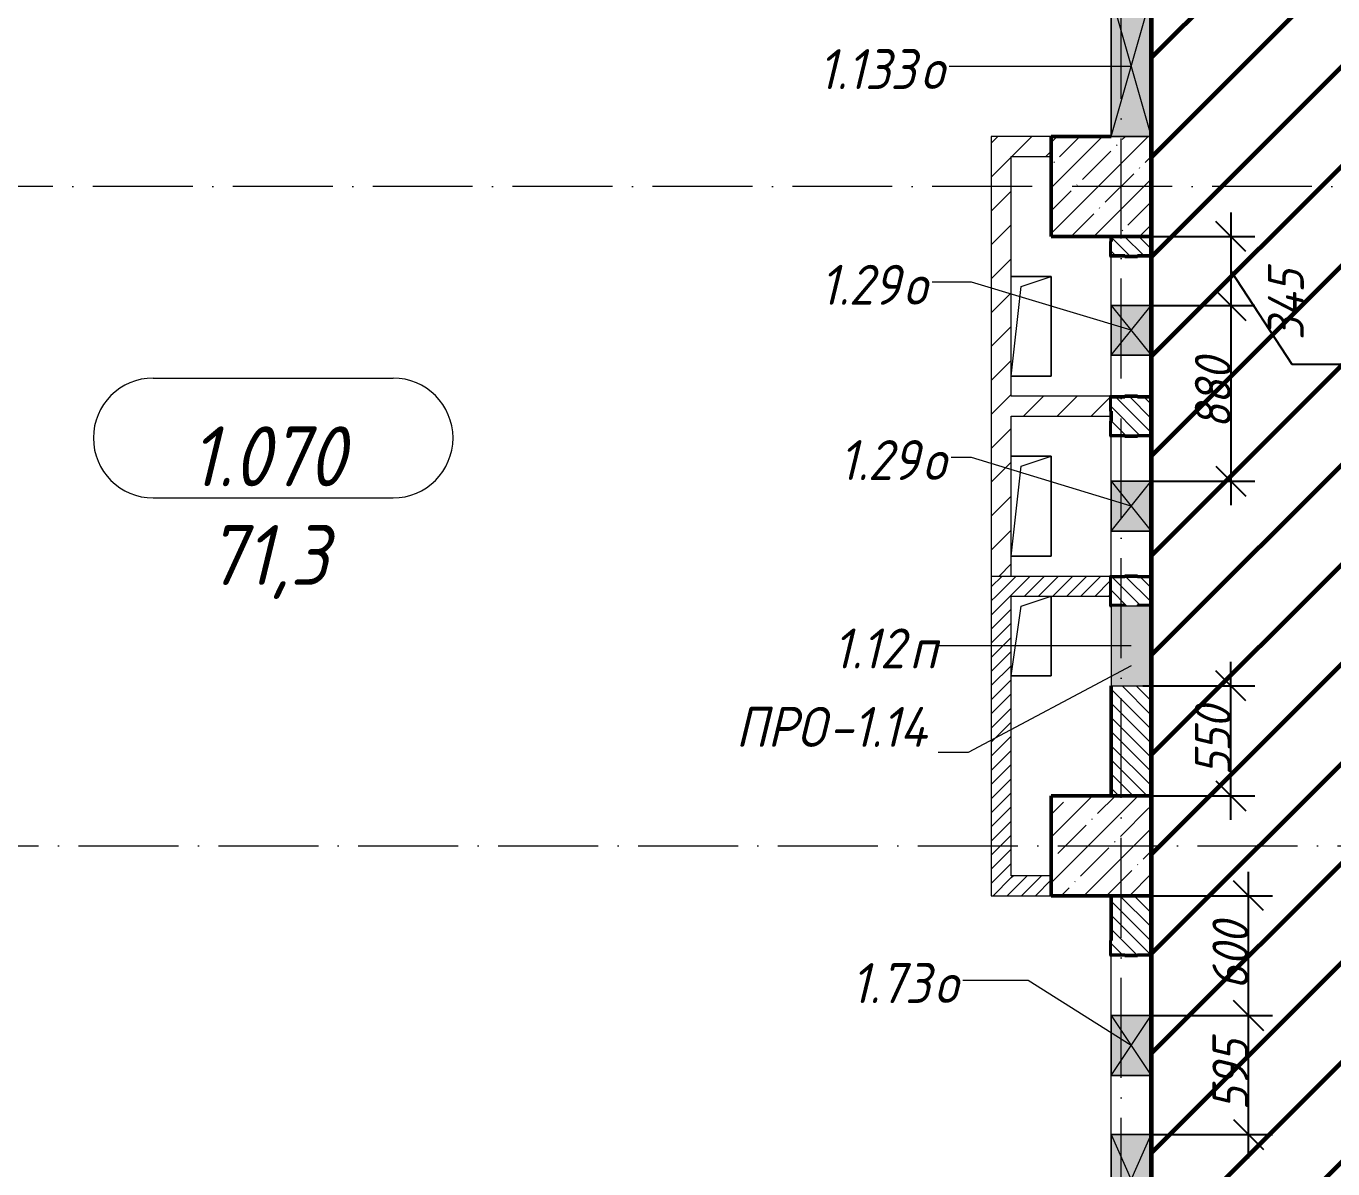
# Model space of a CAD drawing. Header units: millimetres. Extents: x -606178 to 312196, y -19338 to 632709.
# Drawn here: x -425861 to -419321, y 464358 to 470078 of the extents above; entities that cross this region are included whole.
import ezdxf

# ---------------------------------------------------------------- set-up
doc = ezdxf.new("R2010")
doc.units = ezdxf.units.MM
doc.linetypes.add('50_200_ШТРИХ_1Т_ш5_п1_п1_', pattern=[700, 500, -100, 0, -100])
for name, color, linetype, lineweight in [('6.4.1) Окр пт с инж. ПТ2.16', 3, 'Continuous', 60), ('A-____-____-DIMS', 7, 'Continuous', 9), ('A-DETL-GENF-OTLN', 7, 'Continuous', 9), ('A-FLOR-____-OTLN', 7, 'Continuous', 9), ('A-GENM-____-IDEN', 7, 'Continuous', 9), ('A-GENM-____-MCUT', 7, 'Continuous', 25), ('A-GENM-____-OTLN', 7, 'Continuous', 9), ('A-GENM-____-OTLN-1', 7, 'Continuous', 25), ('A-GLAZ-____-IDEN', 7, 'Continuous', 9), ('A-GLAZ-____-OTLN', 7, 'Continuous', 9), ('A-WALL-____-MCUT-2', 7, 'Continuous', 50), ('A-WALL-____-PATT-1', 7, 'Continuous', 9), ('A-WALL-FNSH-MCUT-1', 7, 'Continuous', 9), ('I-WALL-____-OTLN', 7, 'Continuous', 9), ('S-COLS-____-MCUT', 7, 'Continuous', 50), ('S-COLS-____-OTLN', 7, 'Continuous', 9), ('S-GRID-____-OTLN-1', 7, '50_200_ШТРИХ_1Т_ш5_п1_п1_', 9)]:
    doc.layers.add(name, color=color, linetype=linetype, lineweight=lineweight)
doc.layers.add('A-AREA-IDEN-1', color=7, linetype='Continuous', lineweight=9, true_color=0x000000)
doc.styles.add('ISOCPEUR_I', font='isocpeui.ttf', dxfattribs={"width": 0.9, "height": 2.5})
doc.styles.add('ISOCPEUR_I_10', font='isocpeui.ttf', dxfattribs={"width": 0.9, "height": 180})
doc.styles.add('ISOCPEUR_I_9', font='isocpeui.ttf', dxfattribs={"width": 0.9, "height": 250})
doc.dimstyles.new('ISO-1_8_0_9К_СРЕДНИЙ_Кладочные_3', dxfattribs={"dimscale": 304.8, "dimtxt": 179.276612, "dimasz": 0.492126, "dimexe": 0.393701, "dimexo": 0, "dimgap": 0, "dimtad": 1, "dimdec": 3, "dimrnd": 0.001, "dimdsep": 46, "dimtxsty": 'ISOCPEUR_I_10', "dimblk1": 'OBLIQUE', "dimblk2": 'OBLIQUE', "dimsah": 1, "dimcen": 0.09, "dimdle": 0.393701, "dimazin": 0, "dimtfac": 1, "dimtdec": 4, "dimtix": 1, "dimtmove": 0, "dimatfit": 3, "dimfxl": 1, "dimtvp": 1, "dimtolj": 1, "dimtzin": 0, "dimarcsym": 2})
doc.dimstyles.new('ISO-1_8_0_9К_СРЕДНИЙ_Кладочные_4', dxfattribs={"dimscale": 304.8, "dimtxt": 179.276612, "dimasz": 0.492126, "dimexe": 0.393701, "dimexo": 0, "dimgap": 0, "dimtad": 1, "dimdec": 3, "dimrnd": 0.001, "dimdsep": 46, "dimtxsty": 'ISOCPEUR_I_10', "dimblk1": 'OBLIQUE', "dimblk2": 'OBLIQUE', "dimsah": 1, "dimcen": 0.09, "dimdle": 0.393701, "dimazin": 0, "dimtfac": 1, "dimtdec": 4, "dimtix": 1, "dimtmove": 1, "dimatfit": 3, "dimfxl": 1, "dimtvp": 1, "dimtolj": 1, "dimtzin": 0, "dimarcsym": 2})
pattern_1 = [(135, (-425830.77, 451794.26), (-35.35534, -35.35534), [])]
pattern_2 = [(45, (-425830.77, 451794.26), (-84.8528, 84.8528), [])]
pattern_3 = [(45, (-425830.77, 451794.26), (-35.35534, 35.35534), [])]

# ---------------------------------------------------------------- blocks, each defined once
blk = doc.blocks.new('BSC_Колонна _Прямоугольная - 500х500-V54-АР1_План отверстий 1 этажа в осях 1-64_А-ГГ')
at = {"layer": 'S-COLS-____-OTLN'}
h = blk.add_hatch(dxfattribs=at)
h.set_pattern_fill('FP_86', color=256, style=0, pattern_type=2)
h.set_pattern_definition([(45, (-5350, -17481.04), (-114.0493, 114.0493), []), (45, (-5235.95, -17481.04), (-114.0493, 114.0493), [201.613, -40.323, 3.353, -36.97])])
h.paths.add_polyline_path([(-62.6, -250), (250, -250), (250, 250), (-250, 250), (-250, -250)], flags=0)
at = {"layer": 'S-COLS-____-MCUT'}
for p, q in [((50, 250), (-250, 250)), ((-250, 250), (-250, -250)), ((250, -250), (250, 250)), ((-250, -250), (250, -250))]:
    blk.add_line(p, q, dxfattribs=at)
blk = doc.blocks.new('Фахверк_СКБ_Уголок - 200_4010_1-27904659-АР1_План отверстий 1 этажа в осях 1-64_А-ГГ')
at = {"layer": 'A-GENM-____-MCUT'}
for p, q in [((125, 156), (50, 156)), ((50, 156), (50, 150)), ((50, 150), (119, 150)), ((119, 150), (119, 81)), ((125, 81), (125, 156)), ((119, 81), (125, 81)), ((125, 19), (119, 19)), ((119, 19), (119, -50)), ((125, -56), (125, 19)), ((119, -50), (50, -50)), ((50, -50), (50, -56)), ((50, -56), (125, -56))]:
    blk.add_line(p, q, dxfattribs=at)
blk = doc.blocks.new('Фахверк_СКБ_Уголок - 200_4010-27904266-АР1_План отверстий 1 этажа в осях 1-64_А-ГГ')
at = {"layer": 'A-GENM-____-MCUT'}
for p, q in [((125, 156), (50, 156)), ((50, 156), (50, 150)), ((50, 150), (119, 150)), ((119, 150), (119, 81)), ((125, 81), (125, 156)), ((119, 81), (125, 81)), ((125, 19), (119, 19)), ((119, 19), (119, -50)), ((125, -56), (125, 19)), ((119, -50), (50, -50)), ((50, -50), (50, -56)), ((50, -56), (125, -56))]:
    blk.add_line(p, q, dxfattribs=at)
blk = doc.blocks.new('154_Стойка_СКБ_Уголок - СМ-2230_200-28216496-АР1_План отверстий 1 этажа в осях 1-64_А-ГГ')
at = {"layer": 'A-GENM-____-MCUT'}
for p, q in [((125, 156), (125, 81)), ((200, 156), (125, 156)), ((131, 81), (131, 150)), ((131, 150), (200, 150)), ((200, 150), (200, 156)), ((125, 81), (131, 81)), ((131, 19), (125, 19)), ((125, 19), (125, -56)), ((131, -50), (131, 19)), ((125, -56), (200, -56)), ((200, -50), (131, -50)), ((200, -56), (200, -50))]:
    blk.add_line(p, q, dxfattribs=at)
blk = doc.blocks.new('AR_Отверстие Ниша - Лючок-32404569-АР1_План отверстий 1 этажа в осях 1-64_А-ГГ')
at = {"layer": 'A-GLAZ-____-OTLN'}
blk.add_hatch(color=256, dxfattribs=at).paths.add_polyline_path([(-200, -100), (200, -100), (200, 100), (-200, 100)], flags=0)
for p, q in [((200, 100), (-200, 100)), ((-200, 100), (-200, -100)), ((200, -100), (200, 100)), ((-200, -100), (200, -100))]:
    blk.add_line(p, q, dxfattribs=at)
blk = doc.blocks.new('154_Стойка_СКБ_Уголок - СМ-2230_200-V152-АР1_План отверстий 1 этажа в осях 1-64_А-ГГ')
at = {"layer": 'A-GENM-____-MCUT'}
for p, q in [((125, 156), (125, 150)), ((200, 156), (125, 156)), ((131, 81), (131, 150)), ((131, 150), (200, 150)), ((200, 150), (200, 156)), ((125, 81), (131, 81)), ((131, 19), (125, 19)), ((131, -50), (131, 19)), ((125, -50), (125, -56)), ((125, -56), (200, -56)), ((200, -50), (131, -50)), ((200, -56), (200, -50))]:
    blk.add_line(p, q, dxfattribs=at)
blk = doc.blocks.new('AR_Отверстие прямоугольное _в плите_ - AR_Отверстие прямоугольное _в плите_-30229458-АР1_План отверстий 1 этажа в осях 1-64_А-ГГ')
at = {"layer": 'A-GENM-____-OTLN'}
for p, q in [((100, 250), (-100, 250)), ((-100, -250), (-50, 200)), ((-50, 200), (100, 250)), ((100, -250), (100, 250)), ((-100, -250), (100, -250))]:
    blk.add_line(p, q, dxfattribs=at)
blk = doc.blocks.new('AR_Отверстие прямоугольное _в плите_ - AR_Отверстие прямоугольное _в плите_-V214-АР1_План отверстий 1 этажа в осях 1-64_А-ГГ')
at = {"layer": 'A-GENM-____-OTLN'}
for p, q in [((-50, 150), (100, 200)), ((100, -200), (100, 200)), ((-100, -200), (-50, 150)), ((-100, -200), (100, -200))]:
    blk.add_line(p, q, dxfattribs=at)
blk = doc.blocks.new('AR_Отверстие прямоугольное _в стене__БезПР - AR_Отверстие прямоугольное _в стене__БезПР-36392898-АР1_План отверстий 1 этажа в осях 1-64_А-ГГ')
at = {"layer": 'A-GLAZ-____-OTLN'}
blk.add_hatch(color=256, dxfattribs=at).paths.add_polyline_path([(-125, -100), (125, -100), (125, 100), (-125, 100)], flags=0)
at = {"layer": 'A-DETL-GENF-OTLN'}
for p, q in [((-125, -100), (-125, 100)), ((-125, 100), (125, 100)), ((125, 100), (-125, -100)), ((-125, 100), (125, -100)), ((125, 100), (-125, 100)), ((-125, 100), (-125, -100)), ((125, 100), (125, -100)), ((125, -100), (125, 100)), ((125, -100), (-125, -100)), ((-125, -100), (125, -100))]:
    blk.add_line(p, q, dxfattribs=at)
blk = doc.blocks.new('AR_Отверстие прямоугольное _в стене__БезПР - AR_Отверстие прямоугольное _в стене__БезПР-36427997-АР1_План отверстий 1 этажа в осях 1-64_А-ГГ')
at = {"layer": 'A-GLAZ-____-OTLN'}
blk.add_hatch(color=256, dxfattribs=at).paths.add_polyline_path([(-225, -100), (225, -100), (225, 100), (-225, 100)], flags=0)
at = {"layer": 'A-DETL-GENF-OTLN'}
for p, q in [((-225, -100), (-225, 100)), ((-225, 100), (225, 100)), ((225, 100), (-225, -100)), ((-225, 100), (225, -100)), ((225, 100), (-225, 100)), ((-225, 100), (-225, -100)), ((225, 100), (225, -100)), ((225, -100), (225, 100)), ((225, -100), (-225, -100)), ((-225, -100), (225, -100))]:
    blk.add_line(p, q, dxfattribs=at)
at = {"layer": 'A-GLAZ-____-OTLN'}
blk.add_line((225, 100), (-225, 100), dxfattribs=at)
blk = doc.blocks.new('AR_Отверстие прямоугольное _в стене__БезПР - AR_Отверстие прямоугольное _в стене__БезПР-36427964-АР1_План отверстий 1 этажа в осях 1-64_А-ГГ')
at = {"layer": 'A-GLAZ-____-OTLN'}
blk.add_hatch(color=256, dxfattribs=at).paths.add_polyline_path([(-150, 100), (-150, -100), (150, -100), (150, 100)], flags=0)
at = {"layer": 'A-DETL-GENF-OTLN'}
for p, q in [((-150, -100), (-150, 100)), ((-150, 100), (150, 100)), ((150, 100), (-150, -100)), ((-150, 100), (150, -100)), ((150, 100), (-150, 100)), ((-150, 100), (-150, -100)), ((150, 100), (150, -100)), ((150, -100), (150, 100)), ((150, -100), (-150, -100)), ((-150, -100), (150, -100))]:
    blk.add_line(p, q, dxfattribs=at)
at = {"layer": 'A-GLAZ-____-OTLN'}
blk.add_line((150, 100), (-150, 100), dxfattribs=at)
blk = doc.blocks.new('AR_Отверстие прямоугольное _в стене__БезПР - AR_Отверстие прямоугольное _в стене__БезПР-36428394-АР1_План отверстий 1 этажа в осях 1-64_А-ГГ')
at = {"layer": 'A-GLAZ-____-OTLN'}
blk.add_hatch(color=256, dxfattribs=at).paths.add_polyline_path([(-350, -100), (350, -100), (350, 100), (-350, 100)], flags=0)
at = {"layer": 'A-DETL-GENF-OTLN'}
for p, q in [((-350, -100), (-350, 100)), ((-350, 100), (350, 100)), ((350, 100), (-350, -100)), ((-350, 100), (350, -100)), ((350, 100), (-350, 100)), ((-350, 100), (-350, -100)), ((350, 100), (350, -100)), ((350, -100), (350, 100)), ((350, -100), (-350, -100)), ((-350, -100), (350, -100))]:
    blk.add_line(p, q, dxfattribs=at)
at = {"layer": 'A-GLAZ-____-OTLN'}
blk.add_line((350, 100), (-350, 100), dxfattribs=at)
blk = doc.blocks.new('_Oblique')
at = {"color": 0, "linetype": 'ByBlock', "lineweight": -2}
blk.add_line((-0.5, -0.5), (0.5, 0.5), dxfattribs=at)
blk = doc.blocks.new('*D4257')
at = {"layer": 'A-____-____-DIMS', "color": 0, "lineweight": -2, "transparency": 16777216}
for p, q in [((-419831.7, 466105.3), (-419831.7, 466895.3)), ((-420271.7, 466775.3), (-419711.7, 466775.3)), ((-420230.8, 466225.3), (-419711.7, 466225.3))]:
    blk.add_line(p, q, dxfattribs=at)
at = {"layer": 'Defpoints', "color": 0, "transparency": 16777216}
for p in [(-420271.7, 466775.3), (-419831.7, 466775.3), (-420230.8, 466225.3)]:
    blk.add_point(p, dxfattribs=at)
at = {"layer": 'A-____-____-DIMS', "color": 0, "lineweight": -2, "transparency": 16777216, "xscale": 150, "yscale": 150, "zscale": 150}
for p, rotation in [((-419831.7, 466775.3), 90), ((-419831.7, 466225.3), 270)]:
    blk.add_blockref('_Oblique', p, dxfattribs=dict(at, rotation=rotation))
at = {"layer": 'A-____-____-DIMS', "color": 0, "transparency": 16777216, "insert": (-419921.7, 466500.3), "char_height": 180, "width": 409.578, "attachment_point": 5, "rotation": 90, "style": 'ISOCPEUR_I_10'}
blk.add_mtext('\\A1;550', dxfattribs=at)
blk = doc.blocks.new('*D4289')
at = {"layer": 'A-____-____-DIMS', "color": 0, "lineweight": -2, "transparency": 16777216}
for p, q in [((-419831.7, 469145.3), (-419831.7, 468560.3)), ((-420230.8, 469025.3), (-419711.7, 469025.3)), ((-419831.7, 468852.8), (-419526.5, 468386.6)), ((-420230.8, 468680.3), (-419711.7, 468680.3)), ((-419526.5, 468386.6), (-419161.1, 468386.6))]:
    blk.add_line(p, q, dxfattribs=at)
at = {"layer": 'Defpoints', "color": 0, "transparency": 16777216}
for p in [(-420230.8, 469025.3), (-420230.8, 468680.3), (-419831.7, 468680.3)]:
    blk.add_point(p, dxfattribs=at)
at = {"layer": 'A-____-____-DIMS', "color": 0, "lineweight": -2, "transparency": 16777216, "xscale": 150, "yscale": 150, "zscale": 150}
for p, rotation in [((-419831.7, 469025.3), 90), ((-419831.7, 468680.3), 270)]:
    blk.add_blockref('_Oblique', p, dxfattribs=dict(at, rotation=rotation))
at = {"layer": 'A-____-____-DIMS', "color": 0, "transparency": 16777216, "insert": (-419646.5, 468506.6), "char_height": 180, "width": 426.127, "attachment_point": 1, "rotation": 90, "line_spacing_factor": 1.149209, "style": 'ISOCPEUR_I_10'}
blk.add_mtext('\\A1;345', dxfattribs=at)
blk = doc.blocks.new('*D4290')
at = {"layer": 'A-____-____-DIMS', "color": 0, "lineweight": -2, "transparency": 16777216}
for p, q in [((-419831.7, 468800.3), (-419831.7, 467680.3)), ((-420230.8, 468680.3), (-419711.7, 468680.3)), ((-420230.8, 467800.3), (-419711.7, 467800.3))]:
    blk.add_line(p, q, dxfattribs=at)
at = {"layer": 'Defpoints', "color": 0, "transparency": 16777216}
for p in [(-420230.8, 468680.3), (-420230.8, 467800.3), (-419831.7, 467800.3)]:
    blk.add_point(p, dxfattribs=at)
at = {"layer": 'A-____-____-DIMS', "color": 0, "lineweight": -2, "transparency": 16777216, "xscale": 150, "yscale": 150, "zscale": 150}
for p, rotation in [((-419831.7, 468680.3), 90), ((-419831.7, 467800.3), 270)]:
    blk.add_blockref('_Oblique', p, dxfattribs=dict(at, rotation=rotation))
at = {"layer": 'A-____-____-DIMS', "color": 0, "transparency": 16777216, "insert": (-419921.7, 468240.3), "char_height": 180, "width": 409.578, "attachment_point": 5, "rotation": 90, "style": 'ISOCPEUR_I_10'}
blk.add_mtext('\\A1;880', dxfattribs=at)
blk = doc.blocks.new('*D4302')
at = {"layer": 'A-____-____-DIMS', "color": 0, "lineweight": -2, "transparency": 16777216}
for p, q in [((-419744, 464410.3), (-419744, 465245.3)), ((-420230.8, 465125.3), (-419624, 465125.3)), ((-420230.8, 464530.3), (-419624, 464530.3))]:
    blk.add_line(p, q, dxfattribs=at)
at = {"layer": 'Defpoints', "color": 0, "transparency": 16777216}
for p in [(-420230.8, 465125.3), (-419744, 465125.3), (-420230.8, 464530.3)]:
    blk.add_point(p, dxfattribs=at)
at = {"layer": 'A-____-____-DIMS', "color": 0, "lineweight": -2, "transparency": 16777216, "xscale": 150, "yscale": 150, "zscale": 150}
for p, rotation in [((-419744, 465125.3), 90), ((-419744, 464530.3), 270)]:
    blk.add_blockref('_Oblique', p, dxfattribs=dict(at, rotation=rotation))
at = {"layer": 'A-____-____-DIMS', "color": 0, "transparency": 16777216, "insert": (-419834, 464827.8), "char_height": 180, "width": 409.578, "attachment_point": 5, "rotation": 90, "style": 'ISOCPEUR_I_10'}
blk.add_mtext('\\A1;595', dxfattribs=at)
blk = doc.blocks.new('*D4303')
at = {"layer": 'A-____-____-DIMS', "color": 0, "lineweight": -2, "transparency": 16777216}
for p, q in [((-419744, 465005.3), (-419744, 465845.3)), ((-420230.8, 465725.3), (-419624, 465725.3)), ((-420230.8, 465125.3), (-419624, 465125.3))]:
    blk.add_line(p, q, dxfattribs=at)
at = {"layer": 'Defpoints', "color": 0, "transparency": 16777216}
for p in [(-420230.8, 465725.3), (-419744, 465725.3), (-420230.8, 465125.3)]:
    blk.add_point(p, dxfattribs=at)
at = {"layer": 'A-____-____-DIMS', "color": 0, "lineweight": -2, "transparency": 16777216, "xscale": 150, "yscale": 150, "zscale": 150}
for p, rotation in [((-419744, 465725.3), 90), ((-419744, 465125.3), 270)]:
    blk.add_blockref('_Oblique', p, dxfattribs=dict(at, rotation=rotation))
at = {"layer": 'A-____-____-DIMS', "color": 0, "transparency": 16777216, "insert": (-419834, 465425.3), "char_height": 180, "width": 409.578, "attachment_point": 5, "rotation": 90, "style": 'ISOCPEUR_I_10'}
blk.add_mtext('\\A1;600', dxfattribs=at)
blk = doc.blocks.new('AAR_СКБ_Марка_помещения_1_5 ммп - Номер _ Площадь-27962135-АИ_План этажа_Стены_1')
at = {"layer": 'A-AREA-IDEN-1'}
for p, q in [((-2.987, 3), (3.013, 3)), ((-2.987, 0), (3.013, 0))]:
    blk.add_line(p, q, dxfattribs=at)
for centre, start, end in [((-2.987, 1.5), 90, 270), ((3.013, 1.5), 270, 90)]:
    blk.add_arc(centre, 1.5, start, end, dxfattribs=at)

msp = doc.modelspace()

# ---------------------------------------------------------------- hatches: boundary and pattern name
at = {"layer": '6.4.1) Окр пт с инж. ПТ2.16'}
h = msp.add_hatch(dxfattribs=at)
h.set_pattern_fill('ANSI31', color=256, scale=111)
h.paths.add_polyline_path([(-416230.7712, 499275.3011), (-420230.7712, 499275.3011), (-420230.7712, 461025.3011), (-416230.7712, 461025.3011), (-416230.7712, 470075.3011), (-416930.7712, 470075.3011), (-416930.7712, 478525.3011), (-416230.7712, 478525.3011)])
at = {"layer": 'A-WALL-____-PATT-1'}
h = msp.add_hatch(dxfattribs=at)
h.set_pattern_fill('FP_4', color=256, style=0, pattern_type=2)
h.set_pattern_definition(pattern_2)
h.paths.add_polyline_path([(-421030.7712, 467325.3011), (-420930.7712, 467325.3011), (-420930.7712, 469525.3011), (-421030.7712, 469525.3011)], flags=0)
h = msp.add_hatch(dxfattribs=at)
h.set_pattern_fill('FP_4', color=256, style=0, pattern_type=2)
h.set_pattern_definition(pattern_2)
h.paths.add_polyline_path([(-420730.7712, 469425.3011), (-420730.7712, 469525.3011), (-420930.7712, 469525.3011), (-420930.7712, 469425.3011)], flags=0)
h = msp.add_hatch(dxfattribs=at)
h.set_pattern_fill('FP_6', color=256, style=0, pattern_type=2)
h.set_pattern_definition(pattern_1)
h.paths.add_polyline_path([(-420230.7712, 466225.3011), (-420230.7712, 466775.3011), (-420430.7712, 466775.3011), (-420430.7712, 466225.3011)], flags=0)
h.paths.add_polyline_path([(-420299.7712, 467175.3011), (-420299.7712, 467181.3011), (-420230.7712, 467181.3011), (-420230.7712, 467319.3011), (-420299.7712, 467319.3011), (-420299.7712, 467325.3011), (-420361.7712, 467325.3011), (-420361.7712, 467319.3011), (-420430.7712, 467319.3011), (-420430.7712, 467181.3011), (-420361.7712, 467181.3011), (-420361.7712, 467175.3011)], flags=0)
h.paths.add_polyline_path([(-420361.7712, 468025.3011), (-420299.7712, 468025.3011), (-420299.7712, 468031.3011), (-420230.7712, 468031.3011), (-420230.7712, 468219.3011), (-420299.7712, 468219.3011), (-420299.7712, 468225.3011), (-420361.7712, 468225.3011), (-420361.7712, 468219.3011), (-420430.7712, 468219.3011), (-420430.7712, 468031.3011), (-420361.7712, 468031.3011)], flags=0)
h.paths.add_polyline_path([(-420361.7712, 468925.3011), (-420299.7712, 468925.3011), (-420299.7712, 468931.3011), (-420230.7712, 468931.3011), (-420230.7712, 469025.3011), (-420430.7712, 469025.3011), (-420430.7712, 468931.3011), (-420361.7712, 468931.3011)], flags=0)
h = msp.add_hatch(dxfattribs=at)
h.set_pattern_fill('FP_4', color=256, style=0, pattern_type=2)
h.set_pattern_definition(pattern_2)
h.paths.add_polyline_path([(-420438.9451, 468125.3011), (-420430.7712, 468125.3011), (-420430.7712, 468150.3011), (-420436.7712, 468150.3011), (-420436.7712, 468225.3011), (-420930.7712, 468225.3011), (-420930.7712, 468125.3011), (-420543.3284, 468125.3011)], flags=0)
h = msp.add_hatch(dxfattribs=at)
h.set_pattern_fill('FP_5', color=256, style=0, pattern_type=2)
h.set_pattern_definition(pattern_3)
h.paths.add_polyline_path([(-420438.9451, 467225.3011), (-420436.7712, 467225.3011), (-420436.7712, 467325.3011), (-421030.7712, 467325.3011), (-421030.7712, 467225.3011), (-420543.3284, 467225.3011)], flags=0)
h = msp.add_hatch(dxfattribs=at)
h.set_pattern_fill('FP_5', color=256, style=0, pattern_type=2)
h.set_pattern_definition(pattern_3)
h.paths.add_polyline_path([(-420930.7712, 465725.3011), (-420930.7712, 467225.3011), (-421030.7712, 467225.3011), (-421030.7712, 465725.3011)], flags=0)
h = msp.add_hatch(dxfattribs=at)
h.set_pattern_fill('FP_5', color=256, style=0, pattern_type=2)
h.set_pattern_definition(pattern_3)
h.paths.add_polyline_path([(-420730.7712, 465725.3011), (-420730.7712, 465825.3011), (-420930.7712, 465825.3011), (-420930.7712, 465725.3011)], flags=0)
h = msp.add_hatch(dxfattribs=at)
h.set_pattern_fill('FP_6', color=256, style=0, pattern_type=2)
h.set_pattern_definition(pattern_1)
h.paths.add_polyline_path([(-420361.7712, 462525.3011), (-420299.7712, 462525.3011), (-420299.7712, 462531.3011), (-420230.7712, 462531.3011), (-420230.7712, 462719.3011), (-420299.7712, 462719.3011), (-420299.7712, 462725.3011), (-420361.7712, 462725.3011), (-420361.7712, 462719.3011), (-420430.7712, 462719.3011), (-420430.7712, 462531.3011), (-420361.7712, 462531.3011)], flags=0)
h.paths.add_polyline_path([(-420299.7712, 463425.3011), (-420299.7712, 463431.3011), (-420230.7712, 463431.3011), (-420230.7712, 463719.3011), (-420299.7712, 463719.3011), (-420299.7712, 463725.3011), (-420361.7712, 463725.3011), (-420361.7712, 463719.3011), (-420430.7712, 463719.3011), (-420430.7712, 463431.3011), (-420361.7712, 463431.3011), (-420361.7712, 463425.3011)], flags=0)
h.paths.add_polyline_path([(-420361.7712, 465425.3011), (-420299.7712, 465425.3011), (-420299.7712, 465431.3011), (-420230.7712, 465431.3011), (-420230.7712, 465725.3011), (-420430.7712, 465725.3011), (-420430.7712, 465431.3011), (-420361.7712, 465431.3011)], flags=0)
at = {"layer": 'S-COLS-____-OTLN'}
h = msp.add_hatch(dxfattribs=at)
h.set_pattern_fill('FP_27', color=256, style=0, pattern_type=2)
h.set_pattern_definition([(45, (-425830.77, 451794.26), (-114.0493, 114.0493), []), (45, (-425716.72, 451794.26), (-114.0493, 114.0493), [201.612, -40.322, 3.353, -36.97])])
h.paths.add_polyline_path([(-420730.7712, 465725.3011), (-420230.7712, 465725.3011), (-420230.7712, 466225.3011), (-420730.7712, 466225.3011)], flags=0)

# ---------------------------------------------------------------- linework, layer by layer
at = {"layer": '6.4.1) Окр пт с инж. ПТ2.16'}
msp.add_lwpolyline([(-420230.7712, 461025.3011), (-416230.7712, 461025.3011), (-416230.7712, 499275.3011), (-420230.7712, 499275.3011)], close=True, dxfattribs=at)
at = {"layer": 'A-FLOR-____-OTLN'}
for p, q in [((-420930.7712, 468825.3011), (-420730.7712, 468825.3011)), ((-420730.7712, 468825.3011), (-420730.7712, 468325.3011)), ((-420730.7712, 468325.3011), (-420930.7712, 468325.3011)), ((-420930.7712, 467925.1077), (-420730.7712, 467925.1077)), ((-420730.7712, 467925.1077), (-420730.7712, 467425.1077)), ((-420730.7712, 467425.1077), (-420930.7712, 467425.1077)), ((-420730.7712, 467225.3011), (-420730.7712, 466825.3011)), ((-420730.7712, 466825.3011), (-420930.7712, 466825.3011))]:
    msp.add_line(p, q, dxfattribs=at)
at = {"layer": 'A-GENM-____-IDEN'}
for p, q in [((-420330.7712, 466875.3847), (-421147.2309, 466442.7861)), ((-421147.2309, 466442.7861), (-421297.2914, 466442.7861))]:
    msp.add_line(p, q, dxfattribs=at)
at = {"layer": 'A-GLAZ-____-IDEN'}
for p, q in [((-420330.7712, 469875.3011), (-421240.9632, 469875.3011)), ((-421130.0615, 468795.7403), (-421327.4484, 468795.7403)), ((-420330.7712, 468555.3011), (-421130.0615, 468795.7403)), ((-421130.0615, 467918.3323), (-421232.0475, 467918.3323)), ((-420330.7712, 467675.3011), (-421130.0615, 467918.3323)), ((-420330.7712, 466975.3011), (-421297.2914, 466975.3753)), ((-420846.8363, 465300.2001), (-421172.3911, 465300.2001)), ((-420330.7712, 464975.3011), (-420846.8363, 465300.2001))]:
    msp.add_line(p, q, dxfattribs=at)
at = {"layer": 'A-WALL-____-MCUT-2'}
for p, q in [((-420430.7712, 469025.3011), (-420430.7712, 469000.3011)), ((-420230.7712, 469000.3011), (-420230.7712, 469025.3011)), ((-420361.7712, 468925.3011), (-420299.7712, 468925.3011)), ((-420299.7712, 468225.3011), (-420361.7712, 468225.3011)), ((-420430.7712, 468100.3011), (-420430.7712, 468150.3011)), ((-420230.7712, 468100.3011), (-420230.7712, 468150.3011)), ((-420361.7712, 468025.3011), (-420299.7712, 468025.3011)), ((-420299.7712, 467325.3011), (-420361.7712, 467325.3011)), ((-420430.7712, 466775.3011), (-420430.7712, 466225.3011)), ((-420230.7712, 466225.3011), (-420230.7712, 466775.3011)), ((-420430.7712, 466225.3011), (-420230.7712, 466225.3011)), ((-420230.7712, 465725.3011), (-420430.7712, 465725.3011)), ((-420430.7712, 465725.3011), (-420430.7712, 465500.3011)), ((-420230.7712, 465500.3011), (-420230.7712, 465725.3011)), ((-420361.7712, 465425.3011), (-420299.7712, 465425.3011))]:
    msp.add_line(p, q, dxfattribs=at)
at = {"layer": 'A-WALL-FNSH-MCUT-1'}
for p, q in [((-420730.7712, 469525.3011), (-421030.7712, 469525.3011)), ((-421030.7712, 469525.3011), (-421030.7712, 465725.3011)), ((-420930.7712, 469425.3011), (-420730.7712, 469425.3011)), ((-420930.7712, 468225.3011), (-420930.7712, 469425.3011)), ((-420436.7712, 468225.3011), (-420930.7712, 468225.3011)), ((-420930.7712, 468125.3011), (-420430.7712, 468125.3011)), ((-420930.7712, 467325.3011), (-420930.7712, 468125.3011)), ((-421030.7712, 467325.3011), (-420436.7712, 467325.3011)), ((-420930.7712, 467225.3011), (-420436.7712, 467225.3011)), ((-420930.7712, 465825.3011), (-420930.7712, 467225.3011)), ((-420730.7712, 465825.3011), (-420930.7712, 465825.3011)), ((-420730.7712, 465725.3011), (-420730.7712, 465825.3011)), ((-421030.7712, 465725.3011), (-420730.7712, 465725.3011))]:
    msp.add_line(p, q, dxfattribs=at)
at = {"layer": 'I-WALL-____-OTLN'}
for p, q in [((-420430.7712, 468680.3011), (-420430.7712, 468925.3011)), ((-420230.7712, 468925.3011), (-420230.7712, 468680.3011)), ((-420430.7712, 468225.3011), (-420430.7712, 468430.3011)), ((-420230.7712, 468430.3011), (-420230.7712, 468225.3011)), ((-420430.7712, 467800.3011), (-420430.7712, 468025.3011)), ((-420230.7712, 468025.3011), (-420230.7712, 467800.3011)), ((-420430.7712, 467325.3011), (-420430.7712, 467550.3011)), ((-420230.7712, 467550.3011), (-420230.7712, 467325.3011)), ((-420430.7712, 465125.3011), (-420430.7712, 465425.3011)), ((-420230.7712, 465425.3011), (-420230.7712, 465125.3011)), ((-420430.7712, 464530.3011), (-420430.7712, 464825.3011)), ((-420230.7712, 464825.3011), (-420230.7712, 464530.3011))]:
    msp.add_line(p, q, dxfattribs=at)
at = {"layer": 'S-COLS-____-MCUT'}
for p, q in [((-420230.7712, 466225.3011), (-420730.7712, 466225.3011)), ((-420730.7712, 466225.3011), (-420730.7712, 465725.3011)), ((-420230.7712, 465725.3011), (-420230.7712, 466225.3011)), ((-420730.7712, 465725.3011), (-420230.7712, 465725.3011))]:
    msp.add_line(p, q, dxfattribs=at)
at = {"layer": 'S-GRID-____-OTLN-1'}
for p, q in [((-420380.7712, 447311.6528), (-420380.7712, 501675.2188)), ((-399123.032, 469275.3011), (-430499.5414, 469275.3011)), ((-430499.5414, 465975.3011), (-399123.032, 465975.3011))]:
    msp.add_line(p, q, dxfattribs=at)

# ---------------------------------------------------------------- block references
at = {"layer": 'A-AREA-IDEN-1', "xscale": 199.9999999999999, "yscale": 199.9999999999999, "zscale": 199.9999999999999}
msp.add_blockref('AAR_СКБ_Марка_помещения_1_5 ммп - Номер _ Площадь-27962135-АИ_План этажа_Стены_1', (-424627.3817, 467716.3364), dxfattribs=at)
at = {"layer": 'A-GENM-____-OTLN'}
for name, p in [('AR_Отверстие прямоугольное _в плите_ - AR_Отверстие прямоугольное _в плите_-30229458-АР1_План отверстий 1 этажа в осях 1-64_А-ГГ', (-420830.7712, 468575.3011)), ('AR_Отверстие прямоугольное _в плите_ - AR_Отверстие прямоугольное _в плите_-30229458-АР1_План отверстий 1 этажа в осях 1-64_А-ГГ', (-420830.7712, 467675.1077)), ('AR_Отверстие прямоугольное _в плите_ - AR_Отверстие прямоугольное _в плите_-V214-АР1_План отверстий 1 этажа в осях 1-64_А-ГГ', (-420830.7712, 467025.3011))]:
    msp.add_blockref(name, p, dxfattribs=at)
at = {"layer": 'A-GENM-____-OTLN-1'}
for name, p, rotation in [('Фахверк_СКБ_Уголок - 200_4010_1-27904659-АР1_План отверстий 1 этажа в осях 1-64_А-ГГ', (-420380.7712, 469050.3011), 269.9999999999999), ('Фахверк_СКБ_Уголок - 200_4010_1-27904659-АР1_План отверстий 1 этажа в осях 1-64_А-ГГ', (-420280.7712, 468100.3011), 89.99999999999991), ('Фахверк_СКБ_Уголок - 200_4010_1-27904659-АР1_План отверстий 1 этажа в осях 1-64_А-ГГ', (-420380.7712, 468150.3011), 269.9999999999999), ('154_Стойка_СКБ_Уголок - СМ-2230_200-28216496-АР1_План отверстий 1 этажа в осях 1-64_А-ГГ', (-420380.7712, 467450.3011), 269.9999999999999), ('154_Стойка_СКБ_Уголок - СМ-2230_200-V152-АР1_План отверстий 1 этажа в осях 1-64_А-ГГ', (-420280.7712, 467050.3011), 89.99999999999991), ('Фахверк_СКБ_Уголок - 200_4010-27904266-АР1_План отверстий 1 этажа в осях 1-64_А-ГГ', (-420380.7712, 465550.3011), 269.9999999999999)]:
    msp.add_blockref(name, p, dxfattribs=dict(at, rotation=rotation))
at = {"layer": 'A-GLAZ-____-OTLN', "rotation": 89.99999999999991}
for name, p in [('AR_Отверстие прямоугольное _в стене__БезПР - AR_Отверстие прямоугольное _в стене__БезПР-36428394-АР1_План отверстий 1 этажа в осях 1-64_А-ГГ', (-420330.7712, 469875.3011)), ('AR_Отверстие прямоугольное _в стене__БезПР - AR_Отверстие прямоугольное _в стене__БезПР-36392898-АР1_План отверстий 1 этажа в осях 1-64_А-ГГ', (-420330.7712, 468555.3011)), ('AR_Отверстие прямоугольное _в стене__БезПР - AR_Отверстие прямоугольное _в стене__БезПР-36392898-АР1_План отверстий 1 этажа в осях 1-64_А-ГГ', (-420330.7712, 467675.3011)), ('AR_Отверстие Ниша - Лючок-32404569-АР1_План отверстий 1 этажа в осях 1-64_А-ГГ', (-420330.7712, 466975.3011)), ('AR_Отверстие прямоугольное _в стене__БезПР - AR_Отверстие прямоугольное _в стене__БезПР-36427964-АР1_План отверстий 1 этажа в осях 1-64_А-ГГ', (-420330.7712, 464975.3011)), ('AR_Отверстие прямоугольное _в стене__БезПР - AR_Отверстие прямоугольное _в стене__БезПР-36427997-АР1_План отверстий 1 этажа в осях 1-64_А-ГГ', (-420330.7712, 464305.3011))]:
    msp.add_blockref(name, p, dxfattribs=at)
at = {"layer": 'S-COLS-____-OTLN'}
msp.add_blockref('BSC_Колонна _Прямоугольная - 500х500-V54-АР1_План отверстий 1 этажа в осях 1-64_А-ГГ', (-420480.7712, 469275.3011), dxfattribs=at)

# ---------------------------------------------------------------- texts
at = {"layer": 'A-AREA-IDEN-1', "char_height": 300, "attachment_point": 8, "line_spacing_factor": 1.139951, "style": 'ISOCPEUR_I'}
for s, insert, width in [('\\pxqc,t8.46667,16.93333,25.4,33.86667,42.33333,50.8,59.26667,67.73333,76.2,84.66667,93.13333,101.6,110.06667,118.53333,127,135.46667,143.93333,152.4,160.86667,169.33333,177.8,186.26667,194.73333,203.2,211.66667,220.13333,228.6,237.06667,245.53333,254,262.46667,270.93333;{1.070}', (-424652.8108, 467774.6663), 900), ('\\pxqc,t8.46667,16.93333,25.4,33.86667,42.33333,50.8,59.26667,67.73333,76.2,84.66667,93.13333,101.6,110.06667,118.53333,127,135.46667,143.93333,152.4,160.86667,169.33333,177.8,186.26667,194.73333,203.2,211.66667,220.13333,228.6,237.06667,245.53333,254,262.46667,270.93333;{71,3}', (-424652.8108, 467210.7183), 702)]:
    msp.add_mtext(s, dxfattribs=dict(at, insert=insert, width=width))
at = {"layer": 'A-GENM-____-IDEN', "char_height": 200, "attachment_point": 1, "style": 'ISOCPEUR_I_9'}
for s, insert, width in [('ПРО', (-422309.5481, 466669.9022), 562.784625), ('-1.14', (-421845.2043, 466669.9022), 649.366875)]:
    msp.add_mtext(s, dxfattribs=dict(at, insert=insert, width=width))
at = {"layer": 'A-GLAZ-____-IDEN', "char_height": 200, "attachment_point": 1, "style": 'ISOCPEUR_I_9'}
for s, insert, width in [('1.133', (-421895.8164, 469962.9157), 620.506125), ('\\fISOCPEUR|b0|i1|c204|p34|;\\W.9;о', (-421383.8476, 469962.9157), 158.734125), ('1.29', (-421886.9, 468883.3549), 505.063125), ('\\fISOCPEUR|b0|i1|c204|p34|;\\W.9;о', (-421470.1813, 468883.3549), 158.734125), ('1.29', (-421791.4992, 468005.9469), 505.063125), ('\\fISOCPEUR|b0|i1|c204|p34|;\\W.9;о', (-421374.7804, 468005.9469), 158.734125), ('1.12', (-421821.65, 467062.9899), 461.772), ('\\fISOCPEUR|b0|i1|c204|p34|;\\W.9;п', (-421440.65, 467062.9899), 158.734125), ('1.73', (-421731.8427, 465387.8147), 505.063125), ('\\fISOCPEUR|b0|i1|c204|p34|;\\W.9;о', (-421315.1239, 465387.8147), 158.734125)]:
    msp.add_mtext(s, dxfattribs=dict(at, insert=insert, width=width))

# ---------------------------------------------------------------- dimensions: what is measured, and where the dimension line sits
at = {"layer": 'A-____-____-DIMS'}
dim = msp.add_linear_dim(base=(-419831.6806, 468680.3011), p1=(-420230.7712, 469025.3011), p2=(-420230.7712, 468680.3011), angle=90, dimstyle='ISO-1_8_0_9К_СРЕДНИЙ_Кладочные_4', override={"dimpost": '<>', "dimfxl": 345}, dxfattribs=at)
dim.commit()
dim.dimension.update_dxf_attribs({"geometry": '*D4289', "text_midpoint": (-419526.5392, 468386.5793), "dimtype": 160, "text_rotation": 90})
for base, p1, p2, override, picture, middle in [((-419831.6806, 467800.3011), (-420230.7712, 468680.3011), (-420230.7712, 467800.3011), {"dimpost": '<>', "dimfxl": 880}, '*D4290', (-419921.6806, 468240.3011)), ((-419831.6806, 466775.3011), (-420230.7712, 466225.3011), (-420271.7051, 466775.3011), {"dimpost": '<>', "dimfxl": 551.521156}, '*D4257', (-419921.6806, 466500.3011)), ((-419743.9776, 465725.3011), (-420230.7712, 465125.3011), (-420230.7712, 465725.3011), {"dimpost": '<>', "dimfxl": 600}, '*D4303', (-419833.9776, 465425.3011)), ((-419743.9776, 465125.3011), (-420230.7712, 464530.3011), (-420230.7712, 465125.3011), {"dimpost": '<>', "dimfxl": 595}, '*D4302', (-419833.9776, 464827.8011))]:
    dim = msp.add_linear_dim(base=base, p1=p1, p2=p2, angle=90, dimstyle='ISO-1_8_0_9К_СРЕДНИЙ_Кладочные_3', override=override, dxfattribs=at)
    dim.commit()
    dim.dimension.update_dxf_attribs({"geometry": picture, "text_midpoint": middle})

doc.saveas('drawing.dxf')
